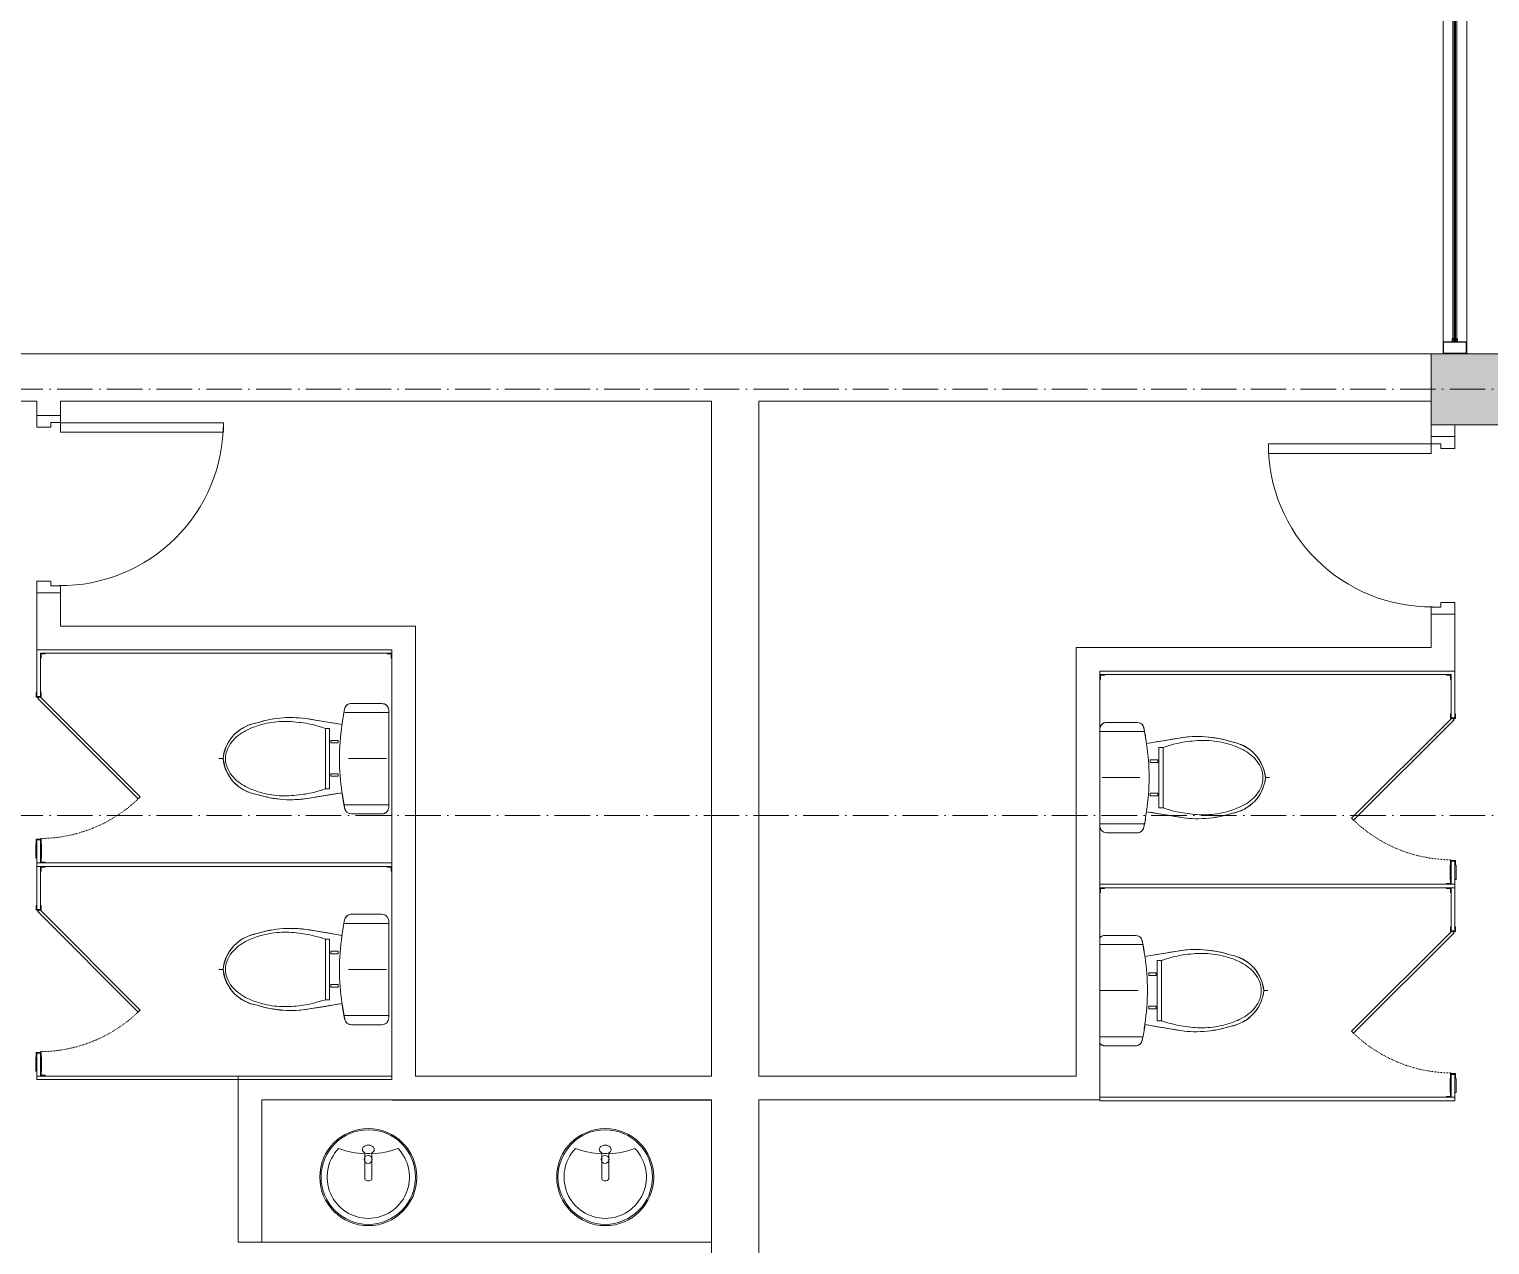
# Model space of a CAD drawing. Header units: millimetres. Extents: x -20215 to 101892, y -17414 to 45470.
# Drawn here: x 33278 to 39448, y 29337 to 34470 of the extents above; entities that cross this region are included whole.
import ezdxf

# ---------------------------------------------------------------- set-up
doc = ezdxf.new("R2010")
doc.units = ezdxf.units.MM
doc.linetypes.add('Dash', pattern=[6.35, 3.175, -3.175])
doc.linetypes.add('Grid Line', pattern=[4.2, 3, -0.6, 0, -0.6])
for name, color, linetype, lineweight in [('A-GENM', 13, 'Continuous', 5), ('A-GENM-HDLN', 13, 'Dash', 5), ('CUA', 31, 'Continuous', 9), ('NET-CAT', 3, 'Continuous', 15), ('THIET-BI', 44, 'Continuous', 5), ('TRUC', 225, 'Continuous', 5), ('X-COT HAM$0$LC.HA', 8, 'Continuous', 9)]:
    doc.layers.add(name, color=color, linetype=linetype, lineweight=lineweight)

# ---------------------------------------------------------------- blocks, each defined once
blk = doc.blocks.new('ALC1807-ASCENT PLAZA-KET CAU_rvt-1-MẶT BẰNG TẦNG 4')
at = {"layer": 'X-COT HAM$0$LC.HA'}
h = blk.add_hatch(color=256, dxfattribs=at)
h.dxf.hatch_style = 1
h.paths.add_polyline_path([(39200.5, 33099.9), (39200.5, 32799.9), (41000.5, 32799.9), (41000.5, 33099.9)])
at = {"ltscale": 1000}
blk.add_lwpolyline([(39200.5, 33099.9), (39200.5, 32799.9), (41000.5, 32799.9), (41000.5, 33099.9)], close=True, dxfattribs=at)
blk = doc.blocks.new('CUA WC - Type 1-1365096-MẶT BẰNG TẦNG 4')
at = {"layer": 'CUA'}
for p, q in [((-242.5, 740.3), (-202.5, 740.3)), ((-242.5, 52.3), (-242.5, 740.3)), ((-202.5, 740.3), (-202.5, 52.3)), ((-202.5, 52.3), (-242.5, 52.3))]:
    blk.add_line(p, q, dxfattribs=at)
at = {"layer": 'CUA', "lineweight": 5}
for p, q in [((-243.5, 52.3), (-273.5, 52.3)), ((-243.5, 11.3), (-243.5, 52.3)), ((-223.5, 11.3), (-243.5, 11.3)), ((-223.5, -47.7), (-223.5, 11.3)), ((446.5, 11.3), (426.5, 11.3)), ((426.5, 11.3), (426.5, -47.7)), ((476.5, 52.3), (446.5, 52.3)), ((446.5, 52.3), (446.5, 11.3)), ((-273.5, -47.7), (-223.5, -47.7)), ((426.5, -47.7), (476.5, -47.7))]:
    blk.add_line(p, q, dxfattribs=at)
blk.add_arc((-242.5, 52.3), 688, 359.5, 90, dxfattribs=at)
blk = doc.blocks.new('CUA WC - Type 1-1365100-MẶT BẰNG TẦNG 4')
at = {"layer": 'CUA', "lineweight": 5}
for p, q in [((-273.5, 47.7), (-223.5, 47.7)), ((-223.5, 47.7), (-223.5, -11.3)), ((426.5, 47.7), (476.5, 47.7)), ((426.5, -11.3), (426.5, 47.7)), ((-243.5, -52.3), (-273.5, -52.3)), ((-243.5, -11.3), (-243.5, -52.3)), ((-223.5, -11.3), (-243.5, -11.3)), ((446.5, -11.3), (426.5, -11.3)), ((446.5, -52.3), (446.5, -11.3)), ((476.5, -52.3), (446.5, -52.3))]:
    blk.add_line(p, q, dxfattribs=at)
at = {"layer": 'CUA'}
for p, q in [((-202.5, -52.3), (-242.5, -52.3)), ((-242.5, -52.3), (-242.5, -740.3)), ((-202.5, -740.3), (-202.5, -52.3)), ((-242.5, -740.3), (-202.5, -740.3))]:
    blk.add_line(p, q, dxfattribs=at)
at = {"layer": 'CUA', "lineweight": 5}
blk.add_arc((-242.5, -52.3), 688, 270, 0.5, dxfattribs=at)
blk = doc.blocks.new('X-XI1 - X-XI-V13-MẶT BẰNG TẦNG 4')
at = {"layer": 'THIET-BI'}
for p, q in [((204.3, 0), (-204.3, 0)), ((204.3, 0), (-204.3, 0)), ((204.3, 0), (0, 0)), ((194.6, 0), (194.6, -186.1)), ((215, -2.1), (204.3, 0)), ((-230.6, -16.8), (-233.2, -33.2)), ((-233.2, -29), (-233.2, -157.9)), ((-233.2, -29), (-233.2, -157.9)), ((-233.2, -33.2), (-233.2, -45)), ((-233.2, -45), (-233.2, -157.9)), ((-227.9, -12.2), (-230.6, -16.8)), ((-222, -6.1), (-227.9, -12.2)), ((-212.4, -1.2), (-222, -6.1)), ((-204.3, 0), (-212.4, -1.2)), ((0, 0), (-204.3, 0)), ((-194.6, 0), (-194.6, -185.7)), ((0, -9.4), (0, -169.7)), ((219.3, -4.2), (215, -2.1)), ((224.8, -8.5), (219.3, -4.2)), ((227.7, -12), (224.8, -8.5)), ((231.6, -19.3), (227.7, -12)), ((233.2, -29), (231.6, -19.3)), ((233.2, -157.9), (233.2, -29)), ((233.2, -157.9), (233.2, -29)), ((233.2, -157.9), (233.2, -29)), ((-233.2, -157.9), (-232.9, -162.1)), ((-232.9, -162.1), (-231, -169.1)), ((-231, -169.1), (-228, -174.5)), ((-228, -174.5), (-224.2, -178.9)), ((-224.2, -178.9), (-216.9, -183.9)), ((-216.9, -183.9), (-209.4, -186.4)), ((212.9, -185.5), (220.8, -181.7)), ((220.8, -181.7), (226.5, -176.5)), ((226.5, -176.5), (231.9, -166.7)), ((231.9, -166.7), (233.2, -157.9)), ((-209.4, -186.4), (-202.4, -187.7)), ((-202.4, -187.7), (-192, -189.7)), ((-192, -189.7), (-184.2, -191.1)), ((-184.2, -191.1), (-168, -193.8)), ((-168, -193.8), (-149.9, -196.6)), ((-143.8, -197.5), (-166.7, -335.2)), ((-143.8, -197.5), (-166.7, -335.2)), ((-147.8, -221.1), (-155.3, -266.3)), ((-149.9, -196.6), (-143.8, -197.5)), ((-143.8, -197.5), (-147.8, -221.1)), ((-76.6, -213.5), (-66.1, -213.5)), ((-76.6, -245), (-76.6, -213.5)), ((-66.1, -245), (-76.6, -245)), ((-66.1, -213.5), (-66.1, -245)), ((64, -213.5), (64, -245)), ((74.4, -213.5), (64, -213.5)), ((64, -245), (74.4, -245)), ((74.4, -245), (74.4, -213.5)), ((143.8, -197.5), (212.9, -185.5)), ((166.7, -335.2), (143.8, -197.5)), ((166.7, -335.2), (143.8, -197.5)), ((146.9, -216.1), (143.8, -197.5)), ((151.8, -245.3), (146.9, -216.1)), ((157.2, -277.8), (151.8, -245.3)), ((-161.5, -303.8), (-164.6, -322)), ((-157.7, -280.9), (-161.5, -303.8)), ((-155.3, -266.3), (-157.7, -280.9)), ((-127.7, -249.9), (127.7, -249.9)), ((-127.7, -267.8), (-127.7, -249.9)), ((-8.6, -267.8), (-127.7, -267.8)), ((127.7, -267.8), (-8.6, -267.8)), ((127.7, -249.9), (127.7, -267.8)), ((161.7, -304.9), (157.2, -277.8)), ((166.7, -335.2), (161.7, -304.9)), ((-171, -365.1), (-172.5, -383)), ((-168.9, -349), (-171, -365.1)), ((-164.6, -322), (-168.9, -349)), ((171.6, -371), (166.7, -335.2)), ((-172.5, -383), (-173.5, -402.2)), ((-173.5, -402.2), (-173.1, -436.1)), ((173.2, -395.8), (171.6, -371)), ((172.5, -446.5), (173.5, -426.5)), ((173.5, -426.5), (173.2, -395.8)), ((-173.1, -436.1), (-172.5, -446.5)), ((-172.5, -446.5), (-169.6, -474.8)), ((-169.6, -474.8), (-166.5, -495.3)), ((165.2, -502.3), (172.5, -446.5)), ((-166.5, -495.3), (-161.1, -520.9)), ((-161.1, -520.9), (-151.4, -555.9)), ((151.4, -555.9), (155.1, -543.7)), ((155.1, -543.7), (161.7, -518.5)), ((161.7, -518.5), (165.2, -502.3)), ((-151.4, -555.9), (-143.5, -587)), ((-143.5, -587), (-131.8, -612.8)), ((-131.8, -612.8), (-121.7, -628.9)), ((114.1, -638.9), (131.6, -613.2)), ((131.6, -613.2), (145.5, -581)), ((145.5, -581), (151.4, -555.9)), ((-121.7, -628.9), (-100.2, -653.8)), ((-100.2, -653.8), (-87.5, -664.8)), ((-87.5, -664.8), (-69.9, -676.9)), ((-69.9, -676.9), (-49.6, -687.2)), ((60.8, -681.9), (86, -665.9)), ((86, -665.9), (100.2, -653.8)), ((100.2, -653.8), (114.1, -638.9)), ((-49.6, -687.2), (-19.9, -696.9)), ((-19.9, -696.9), (0, -700.2)), ((0, -700.2), (34.6, -692.9)), ((0, -700.2), (0, -702.7)), ((0, -712.5), (0, -700.2)), ((0, -700.3), (0, -710.2)), ((0, -702.7), (0, -715.9)), ((0, -710.2), (0, -716.9)), ((0, -717.2), (0, -712.5)), ((0, -716.9), (0, -717.2)), ((34.6, -692.9), (60.8, -681.9))]:
    blk.add_line(p, q, dxfattribs=at)
for centre, radius, start, end in [((204.3, -29), 29, 360, 90), ((204.3, -29), 29, 0, 90), ((-204.3, -29), 29, 90, 180), ((-204.3, -29), 29, 90, 180), ((-204.3, -157.9), 29, 180, 259.85987), ((-204.3, -157.9), 29, 180, 259.85987), ((204.3, -157.9), 29, 280.14013, 360), ((204.3, -157.9), 29, 280.14013, 0), ((18.1, 960), 1168.8, 258.77622, 262.03475), ((18.1, 960), 1168.8, 258.77622, 262.03475), ((18.1, 960), 1168.8, 262.14467, 269.16333), ((-16, 957.7), 1166.4, 270.83748, 277.76826), ((-18.1, 960), 1168.8, 277.96525, 281.22378), ((-18.1, 960), 1168.8, 277.96525, 281.22378), ((287.1, -414.4), 460.7, 170.09406, 197.88556), ((287.1, -414.4), 460.7, 170.09406, 197.88556), ((-287.1, -414.4), 460.7, 342.11444, 9.90594), ((-287.1, -414.4), 460.7, 342.11444, 9.90594), ((18.2, -529.6), 171.6, 188.82666, 263.90979), ((18.2, -529.6), 171.6, 188.82666, 263.90979), ((-18.2, -529.6), 171.6, 276.09021, 351.17334), ((-18.2, -529.6), 171.6, 276.09021, 351.17334)]:
    blk.add_arc(centre, radius, start, end, dxfattribs=at)
for points in [[(-127.7, -267.8), (-143.4, -315.6), (-152.2, -364.8), (-160.3, -442.2), (-151, -516.8), (-129.6, -585.3), (-93.5, -652), (-37.5, -689.3), (-2.9, -689.4), (0, -689.4)], [(127.7, -267.8), (143.4, -315.6), (152.2, -364.8), (160.3, -442.2), (151, -516.8), (129.6, -585.3), (93.5, -652), (37.5, -689.3), (2.9, -689.4), (0, -689.4)]]:
    blk.add_open_spline(points, degree=3, knots=[12.724379, 12.724379, 12.724379, 12.724379, 75.096459, 151.912755, 228.70098, 282.501534, 351.034079, 439.49288, 447.51098, 447.51098, 447.51098, 447.51098], dxfattribs=at)
blk = doc.blocks.new('X-XI1 - X-XI-V14-MẶT BẰNG TẦNG 4')
at = {"layer": 'THIET-BI'}
for p, q in [((194.6, 0), (194.6, -186.1)), ((215, -2.1), (204.3, 0)), ((-230.6, -16.8), (-233.2, -33.2)), ((-233.2, -29), (-233.2, -157.9)), ((-233.2, -29), (-233.2, -157.9)), ((-233.2, -33.2), (-233.2, -45)), ((-233.2, -45), (-233.2, -157.9)), ((-227.9, -12.2), (-230.6, -16.8)), ((-222, -6.1), (-227.9, -12.2)), ((-212.4, -1.2), (-222, -6.1)), ((-204.3, 0), (-212.4, -1.2)), ((-194.6, 0), (-194.6, -185.7)), ((0, -9.4), (0, -169.7)), ((219.3, -4.2), (215, -2.1)), ((224.8, -8.5), (219.3, -4.2)), ((227.7, -12), (224.8, -8.5)), ((231.6, -19.3), (227.7, -12)), ((233.2, -29), (231.6, -19.3)), ((233.2, -157.9), (233.2, -29)), ((233.2, -157.9), (233.2, -29)), ((233.2, -157.9), (233.2, -29)), ((-233.2, -157.9), (-232.9, -162.1)), ((-232.9, -162.1), (-231, -169.1)), ((-231, -169.1), (-228, -174.5)), ((-228, -174.5), (-224.2, -178.9)), ((-224.2, -178.9), (-216.9, -183.9)), ((-216.9, -183.9), (-209.4, -186.4)), ((212.9, -185.5), (220.8, -181.7)), ((220.8, -181.7), (226.5, -176.5)), ((226.5, -176.5), (231.9, -166.7)), ((231.9, -166.7), (233.2, -157.9)), ((-209.4, -186.4), (-202.4, -187.7)), ((-202.4, -187.7), (-192, -189.7)), ((-192, -189.7), (-184.2, -191.1)), ((-184.2, -191.1), (-168, -193.8)), ((-168, -193.8), (-149.9, -196.6)), ((-143.8, -197.5), (-166.7, -335.2)), ((-143.8, -197.5), (-166.7, -335.2)), ((-147.8, -221.1), (-155.3, -266.3)), ((-149.9, -196.6), (-143.8, -197.5)), ((-143.8, -197.5), (-147.8, -221.1)), ((-76.6, -213.5), (-66.1, -213.5)), ((-76.6, -245), (-76.6, -213.5)), ((-66.1, -245), (-76.6, -245)), ((-66.1, -213.5), (-66.1, -245)), ((64, -213.5), (64, -245)), ((74.4, -213.5), (64, -213.5)), ((64, -245), (74.4, -245)), ((74.4, -245), (74.4, -213.5)), ((143.8, -197.5), (212.9, -185.5)), ((166.7, -335.2), (143.8, -197.5)), ((166.7, -335.2), (143.8, -197.5)), ((146.9, -216.1), (143.8, -197.5)), ((151.8, -245.3), (146.9, -216.1)), ((157.2, -277.8), (151.8, -245.3)), ((-161.5, -303.8), (-164.6, -322)), ((-157.7, -280.9), (-161.5, -303.8)), ((-155.3, -266.3), (-157.7, -280.9)), ((-127.7, -249.9), (127.7, -249.9)), ((-127.7, -267.8), (-127.7, -249.9)), ((-8.6, -267.8), (-127.7, -267.8)), ((127.7, -267.8), (-8.6, -267.8)), ((127.7, -249.9), (127.7, -267.8)), ((161.7, -304.9), (157.2, -277.8)), ((166.7, -335.2), (161.7, -304.9)), ((-171, -365.1), (-172.5, -383)), ((-168.9, -349), (-171, -365.1)), ((-164.6, -322), (-168.9, -349)), ((171.6, -371), (166.7, -335.2)), ((-172.5, -383), (-173.5, -402.2)), ((-173.5, -402.2), (-173.1, -436.1)), ((173.2, -395.8), (171.6, -371)), ((172.5, -446.5), (173.5, -426.5)), ((173.5, -426.5), (173.2, -395.8)), ((-173.1, -436.1), (-172.5, -446.5)), ((-172.5, -446.5), (-169.6, -474.8)), ((-169.6, -474.8), (-166.5, -495.3)), ((165.2, -502.3), (172.5, -446.5)), ((-166.5, -495.3), (-161.1, -520.9)), ((-161.1, -520.9), (-151.4, -555.9)), ((151.4, -555.9), (155.1, -543.7)), ((155.1, -543.7), (161.7, -518.5)), ((161.7, -518.5), (165.2, -502.3)), ((-151.4, -555.9), (-143.5, -587)), ((-143.5, -587), (-131.8, -612.8)), ((-131.8, -612.8), (-121.7, -628.9)), ((114.1, -638.9), (131.6, -613.2)), ((131.6, -613.2), (145.5, -581)), ((145.5, -581), (151.4, -555.9)), ((-121.7, -628.9), (-100.2, -653.8)), ((-100.2, -653.8), (-87.5, -664.8)), ((-87.5, -664.8), (-69.9, -676.9)), ((-69.9, -676.9), (-49.6, -687.2)), ((60.8, -681.9), (86, -665.9)), ((86, -665.9), (100.2, -653.8)), ((100.2, -653.8), (114.1, -638.9)), ((-49.6, -687.2), (-19.9, -696.9)), ((-19.9, -696.9), (0, -700.2)), ((0, -700.2), (34.6, -692.9)), ((0, -700.2), (0, -702.7)), ((0, -712.5), (0, -700.2)), ((0, -700.3), (0, -710.2)), ((0, -702.7), (0, -715.9)), ((0, -710.2), (0, -716.9)), ((0, -717.2), (0, -712.5)), ((0, -716.9), (0, -717.2)), ((34.6, -692.9), (60.8, -681.9))]:
    blk.add_line(p, q, dxfattribs=at)
for centre, radius, start, end in [((204.3, -29), 29, 360, 90), ((204.3, -29), 29, 0, 90), ((-204.3, -29), 29, 90, 180), ((-204.3, -29), 29, 90, 180), ((-204.3, -157.9), 29, 180, 259.85987), ((-204.3, -157.9), 29, 180, 259.85987), ((204.3, -157.9), 29, 280.14013, 360), ((204.3, -157.9), 29, 280.14013, 0), ((18.1, 960), 1168.8, 258.77622, 262.03475), ((18.1, 960), 1168.8, 258.77622, 262.03475), ((18.1, 960), 1168.8, 262.14467, 269.16333), ((-16, 957.7), 1166.4, 270.83748, 277.76826), ((-18.1, 960), 1168.8, 277.96525, 281.22378), ((-18.1, 960), 1168.8, 277.96525, 281.22378), ((287.1, -414.4), 460.7, 170.09406, 197.88556), ((287.1, -414.4), 460.7, 170.09406, 197.88556), ((-287.1, -414.4), 460.7, 342.11444, 9.90594), ((-287.1, -414.4), 460.7, 342.11444, 9.90594), ((18.2, -529.6), 171.6, 188.82666, 263.90979), ((18.2, -529.6), 171.6, 188.82666, 263.90979), ((-18.2, -529.6), 171.6, 276.09021, 351.17334), ((-18.2, -529.6), 171.6, 276.09021, 351.17334)]:
    blk.add_arc(centre, radius, start, end, dxfattribs=at)
for points in [[(-127.7, -267.8), (-143.4, -315.6), (-152.2, -364.8), (-160.3, -442.2), (-151, -516.8), (-129.6, -585.3), (-93.5, -652), (-37.5, -689.3), (-2.9, -689.4), (0, -689.4)], [(127.7, -267.8), (143.4, -315.6), (152.2, -364.8), (160.3, -442.2), (151, -516.8), (129.6, -585.3), (93.5, -652), (37.5, -689.3), (2.9, -689.4), (0, -689.4)]]:
    blk.add_open_spline(points, degree=3, knots=[12.724379, 12.724379, 12.724379, 12.724379, 75.096459, 151.912755, 228.70098, 282.501534, 351.034079, 439.49288, 447.51098, 447.51098, 447.51098, 447.51098], dxfattribs=at)
blk = doc.blocks.new('X-XI1 - X-XI-V15-MẶT BẰNG TẦNG 4')
at = {"layer": 'THIET-BI'}
for p, q in [((-230.6, -16.8), (-233.2, -33.2)), ((-233.2, -29), (-233.2, -157.9)), ((-233.2, -29), (-233.2, -157.9)), ((-233.2, -33.2), (-233.2, -45)), ((-233.2, -45), (-233.2, -157.9)), ((-227.9, -12.2), (-230.6, -16.8)), ((-222.9, -7), (-227.9, -12.2)), ((-194.6, -7), (-194.6, -185.7)), ((0, -9.4), (0, -169.7)), ((194.6, -7), (194.6, -186.1)), ((227.7, -12), (224.8, -8.5)), ((231.6, -19.3), (227.7, -12)), ((233.2, -29), (231.6, -19.3)), ((233.2, -157.9), (233.2, -29)), ((233.2, -157.9), (233.2, -29)), ((233.2, -157.9), (233.2, -29)), ((-233.2, -157.9), (-232.9, -162.1)), ((-232.9, -162.1), (-231, -169.1)), ((-231, -169.1), (-228, -174.5)), ((-228, -174.5), (-224.2, -178.9)), ((-224.2, -178.9), (-216.9, -183.9)), ((-216.9, -183.9), (-209.4, -186.4)), ((212.9, -185.5), (220.8, -181.7)), ((220.8, -181.7), (226.5, -176.5)), ((226.5, -176.5), (231.9, -166.7)), ((231.9, -166.7), (233.2, -157.9)), ((-209.4, -186.4), (-202.4, -187.7)), ((-202.4, -187.7), (-192, -189.7)), ((-192, -189.7), (-184.2, -191.1)), ((-184.2, -191.1), (-168, -193.8)), ((-168, -193.8), (-149.9, -196.6)), ((-143.8, -197.5), (-166.7, -335.2)), ((-143.8, -197.5), (-166.7, -335.2)), ((-147.8, -221.1), (-155.3, -266.3)), ((-149.9, -196.6), (-143.8, -197.5)), ((-143.8, -197.5), (-147.8, -221.1)), ((-76.6, -213.5), (-66.1, -213.5)), ((-76.6, -245), (-76.6, -213.5)), ((-66.1, -245), (-76.6, -245)), ((-66.1, -213.5), (-66.1, -245)), ((64, -213.5), (64, -245)), ((74.4, -213.5), (64, -213.5)), ((64, -245), (74.4, -245)), ((74.4, -245), (74.4, -213.5)), ((143.8, -197.5), (212.9, -185.5)), ((166.7, -335.2), (143.8, -197.5)), ((166.7, -335.2), (143.8, -197.5)), ((146.9, -216.1), (143.8, -197.5)), ((151.8, -245.3), (146.9, -216.1)), ((157.2, -277.8), (151.8, -245.3)), ((-161.5, -303.8), (-164.6, -322)), ((-157.7, -280.9), (-161.5, -303.8)), ((-155.3, -266.3), (-157.7, -280.9)), ((-127.7, -249.9), (127.7, -249.9)), ((-127.7, -267.8), (-127.7, -249.9)), ((-8.6, -267.8), (-127.7, -267.8)), ((127.7, -267.8), (-8.6, -267.8)), ((127.7, -249.9), (127.7, -267.8)), ((161.7, -304.9), (157.2, -277.8)), ((166.7, -335.2), (161.7, -304.9)), ((-171, -365.1), (-172.5, -383)), ((-168.9, -349), (-171, -365.1)), ((-164.6, -322), (-168.9, -349)), ((171.6, -371), (166.7, -335.2)), ((-172.5, -383), (-173.5, -402.2)), ((-173.5, -402.2), (-173.1, -436.1)), ((173.2, -395.8), (171.6, -371)), ((172.5, -446.5), (173.5, -426.5)), ((173.5, -426.5), (173.2, -395.8)), ((-173.1, -436.1), (-172.5, -446.5)), ((-172.5, -446.5), (-169.6, -474.8)), ((-169.6, -474.8), (-166.5, -495.3)), ((165.2, -502.3), (172.5, -446.5)), ((-166.5, -495.3), (-161.1, -520.9)), ((-161.1, -520.9), (-151.4, -555.9)), ((151.4, -555.9), (155.1, -543.7)), ((155.1, -543.7), (161.7, -518.5)), ((161.7, -518.5), (165.2, -502.3)), ((-151.4, -555.9), (-143.5, -587)), ((-143.5, -587), (-131.8, -612.8)), ((-131.8, -612.8), (-121.7, -628.9)), ((114.1, -638.9), (131.6, -613.2)), ((131.6, -613.2), (145.5, -581)), ((145.5, -581), (151.4, -555.9)), ((-121.7, -628.9), (-100.2, -653.8)), ((-100.2, -653.8), (-87.5, -664.8)), ((-87.5, -664.8), (-69.9, -676.9)), ((-69.9, -676.9), (-49.6, -687.2)), ((60.8, -681.9), (86, -665.9)), ((86, -665.9), (100.2, -653.8)), ((100.2, -653.8), (114.1, -638.9)), ((-49.6, -687.2), (-19.9, -696.9)), ((-19.9, -696.9), (0, -700.2)), ((0, -700.2), (34.6, -692.9)), ((0, -700.2), (0, -702.7)), ((0, -712.5), (0, -700.2)), ((0, -700.3), (0, -710.2)), ((0, -702.7), (0, -715.9)), ((0, -710.2), (0, -716.9)), ((0, -717.2), (0, -712.5)), ((0, -716.9), (0, -717.2)), ((34.6, -692.9), (60.8, -681.9))]:
    blk.add_line(p, q, dxfattribs=at)
for centre, radius, start, end in [((-204.3, -29), 29, 127.05179, 180), ((-204.3, -29), 29, 135, 180), ((204.3, -29), 29, 0, 52.94821), ((204.3, -29), 29, 360, 45), ((-204.3, -157.9), 29, 180, 259.85987), ((-204.3, -157.9), 29, 180, 259.85987), ((204.3, -157.9), 29, 280.14013, 360), ((204.3, -157.9), 29, 280.14013, 0), ((18.1, 960), 1168.8, 258.77622, 262.03475), ((18.1, 960), 1168.8, 258.77622, 262.03475), ((18.1, 960), 1168.8, 262.14467, 269.16333), ((-16, 957.7), 1166.4, 270.83748, 277.76826), ((-18.1, 960), 1168.8, 277.96525, 281.22378), ((-18.1, 960), 1168.8, 277.96525, 281.22378), ((287.1, -414.4), 460.7, 170.09406, 197.88556), ((287.1, -414.4), 460.7, 170.09406, 197.88556), ((-287.1, -414.4), 460.7, 342.11444, 9.90594), ((-287.1, -414.4), 460.7, 342.11444, 9.90594), ((18.2, -529.6), 171.6, 188.82666, 263.90979), ((18.2, -529.6), 171.6, 188.82666, 263.90979), ((-18.2, -529.6), 171.6, 276.09021, 351.17334), ((-18.2, -529.6), 171.6, 276.09021, 351.17334)]:
    blk.add_arc(centre, radius, start, end, dxfattribs=at)
for points in [[(-127.7, -267.8), (-143.4, -315.6), (-152.2, -364.8), (-160.3, -442.2), (-151, -516.8), (-129.6, -585.3), (-93.5, -652), (-37.5, -689.3), (-2.9, -689.4), (0, -689.4)], [(127.7, -267.8), (143.4, -315.6), (152.2, -364.8), (160.3, -442.2), (151, -516.8), (129.6, -585.3), (93.5, -652), (37.5, -689.3), (2.9, -689.4), (0, -689.4)]]:
    blk.add_open_spline(points, degree=3, knots=[12.724379, 12.724379, 12.724379, 12.724379, 75.096459, 151.912755, 228.70098, 282.501534, 351.034079, 439.49288, 447.51098, 447.51098, 447.51098, 447.51098], dxfattribs=at)
blk = doc.blocks.new('X-LA1 - X-LA 3-1486485-MẶT BẰNG TẦNG 4')
at = {"layer": 'THIET-BI'}
for p, q in [((-600, 0), (-600, 1900)), ((-600, 1900), (-600, 0)), ((-332.2, 1465), (-222.2, 1465)), ((-332.2, 1435), (-222.2, 1435)), ((0, 1350), (0, 0)), ((0, 0), (0, 1350)), ((-332.2, 464.2), (-222.2, 464.2)), ((-332.2, 434.2), (-222.2, 434.2))]:
    blk.add_line(p, q, dxfattribs=at)
for centre, radius, start, end in [((-324.9, 1450), 205, 90, 270), ((-324.9, 1450), 199.5, 0, 180), ((-324.9, 1450), 174.1, 46.21184, 180), ((-324.9, 1450), 205, 270, 90), ((139.1, 1450), 365.7, 159.90562, 177.65018), ((-324.9, 1450), 199.5, 180, 0), ((-324.9, 1450), 174.1, 180, 313.78816), ((-250, 1450.8), 16.8, 360, 180), ((-250, 1450.8), 16.8, 180, 0), ((139.1, 1450), 365.7, 182.34982, 200.09438), ((-324.9, 449.2), 205, 90, 270), ((-324.9, 449.2), 199.5, 0, 180), ((-324.9, 449.2), 174.1, 46.21184, 180), ((-324.9, 449.2), 205, 270, 90), ((139.1, 449.2), 365.7, 159.90562, 177.65018), ((-324.9, 449.2), 199.5, 180, 0), ((-324.9, 449.2), 174.1, 180, 313.78816), ((-250, 450), 16.8, 0, 180), ((-250, 450), 16.8, 180, 0), ((139.1, 449.2), 365.7, 182.34982, 200.09438)]:
    blk.add_arc(centre, radius, start, end, dxfattribs=at)
for centre, major_axis, ratio, start_param, end_param in [((-332.2, 1450), (0, 15), 0.577623, 0, 3.141593), ((-208.1, 1450), (0, 25), 0.701688, 0, 3.141593), ((-207.9, 1450), (0, 25), 0.719766, 3.124999, 6.299779), ((-332.2, 449.2), (0, 15), 0.577623, 0, 3.141593), ((-208.1, 449.2), (0, 25), 0.701688, 0, 3.141593), ((-207.9, 449.2), (0, 25), 0.719766, 3.124999, 6.299779)]:
    blk.add_ellipse(centre, major_axis=major_axis, ratio=ratio, start_param=start_param, end_param=end_param, dxfattribs=at)
blk = doc.blocks.new('HE KHUNG VACH VS1 - HE KHUNG VACH VS-1365548-MẶT BẰNG TẦNG 4')
at = {"layer": 'A-GENM', "lineweight": 9}
for p, q in [((15, 0), (0, 0)), ((0, 0), (0, -1500)), ((15, -1485), (15, 0)), ((915, 0), (900, 0)), ((900, 0), (900, -1500)), ((915, 0), (900, 0)), ((900, 0), (900, -1500)), ((915, -1485), (915, 0)), ((915, -1500), (915, 0)), ((1815, 0), (1800, 0)), ((1800, 0), (1800, -1500)), ((1815, -1500), (1815, 0)), ((621.3, -1063.7), (197, -1488)), ((205.5, -1496.5), (629.7, -1072.2)), ((629.7, -1072.2), (621.3, -1063.7)), ((1521.3, -1063.7), (1097, -1488)), ((1105.5, -1496.5), (1529.7, -1072.2)), ((1529.7, -1072.2), (1521.3, -1063.7)), ((880, -1480), (820, -1480)), ((820, -1480), (820, -1485)), ((880, -1485), (880, -1480)), ((1780, -1480), (1720, -1480)), ((1720, -1480), (1720, -1485)), ((1780, -1485), (1780, -1480)), ((0, -1500), (200, -1500)), ((200, -1485), (15, -1485)), ((200, -1482), (180, -1482)), ((180, -1482), (180, -1485)), ((180, -1485), (197, -1485)), ((197, -1500), (180, -1500)), ((180, -1500), (180, -1503)), ((180, -1503), (200, -1503)), ((197, -1485), (197, -1500)), ((197, -1488), (205.5, -1496.5)), ((200, -1503), (200, -1482)), ((200, -1500), (200, -1485)), ((820, -1482), (800, -1482)), ((800, -1482), (800, -1503)), ((900, -1485), (800, -1485)), ((800, -1485), (800, -1500)), ((800, -1500), (900, -1500)), ((800, -1503), (820, -1503)), ((803, -1500), (803, -1485)), ((803, -1485), (820, -1485)), ((820, -1500), (803, -1500)), ((820, -1485), (820, -1482)), ((820, -1485), (880, -1485)), ((820, -1503), (820, -1500)), ((880, -1500), (820, -1500)), ((820, -1500), (820, -1505)), ((820, -1505), (880, -1505)), ((880, -1505), (880, -1500)), ((900, -1500), (900, -1485)), ((900, -1500), (1100, -1500)), ((900, -1500), (915, -1500)), ((1100, -1485), (915, -1485)), ((1100, -1482), (1080, -1482)), ((1080, -1482), (1080, -1485)), ((1080, -1485), (1097, -1485)), ((1097, -1500), (1080, -1500)), ((1080, -1500), (1080, -1503)), ((1080, -1503), (1100, -1503)), ((1097, -1485), (1097, -1500)), ((1097, -1488), (1105.5, -1496.5)), ((1100, -1503), (1100, -1482)), ((1100, -1500), (1100, -1485)), ((1720, -1482), (1700, -1482)), ((1700, -1482), (1700, -1503)), ((1800, -1485), (1700, -1485)), ((1700, -1485), (1700, -1500)), ((1700, -1500), (1800, -1500)), ((1700, -1503), (1720, -1503)), ((1703, -1500), (1703, -1485)), ((1703, -1485), (1720, -1485)), ((1720, -1500), (1703, -1500)), ((1720, -1485), (1720, -1482)), ((1720, -1485), (1780, -1485)), ((1720, -1503), (1720, -1500)), ((1780, -1500), (1720, -1500)), ((1720, -1500), (1720, -1505)), ((1720, -1505), (1780, -1505)), ((1780, -1505), (1780, -1500)), ((1800, -1500), (1800, -1485)), ((1800, -1500), (1815, -1500))]:
    blk.add_line(p, q, dxfattribs=at)
at = {"layer": 'A-GENM'}
for p, q in [((35, -3), (35, 0)), ((935, -3), (935, 0)), ((15, -20), (18, -20)), ((18, -20), (18, -3)), ((18, -3), (35, -3)), ((915, -20), (918, -20)), ((918, -20), (918, -3)), ((918, -3), (935, -3)), ((18, -1465), (15, -1465)), ((18, -1482), (18, -1465)), ((900, -1465), (897, -1465)), ((897, -1465), (897, -1482)), ((918, -1465), (915, -1465)), ((918, -1482), (918, -1465)), ((1800, -1465), (1797, -1465)), ((1797, -1465), (1797, -1482)), ((35, -1482), (18, -1482)), ((35, -1485), (35, -1482)), ((897, -1482), (880, -1482)), ((935, -1482), (918, -1482)), ((935, -1485), (935, -1482)), ((1797, -1482), (1780, -1482))]:
    blk.add_line(p, q, dxfattribs=at)
at = {"layer": 'A-GENM-HDLN'}
for centre in [(197, -1488), (1097, -1488)]:
    blk.add_arc(centre, 600, 0.28648, 45, dxfattribs=at)
blk = doc.blocks.new('HE KHUNG VACH VS1 - HE KHUNG VACH VS-1365619-MẶT BẰNG TẦNG 4')
at = {"layer": 'A-GENM', "lineweight": 9}
for p, q in [((200, 1500), (0, 1500)), ((0, 1500), (0, 0)), ((15, 0), (15, 1485)), ((15, 1485), (200, 1485)), ((200, 1503), (180, 1503)), ((180, 1503), (180, 1500)), ((180, 1500), (197, 1500)), ((197, 1485), (180, 1485)), ((180, 1485), (180, 1482)), ((180, 1482), (200, 1482)), ((197, 1500), (197, 1485)), ((205.5, 1496.5), (197, 1488)), ((197, 1488), (621.3, 1063.7)), ((200, 1482), (200, 1503)), ((200, 1485), (200, 1500)), ((629.7, 1072.2), (205.5, 1496.5)), ((820, 1503), (800, 1503)), ((800, 1503), (800, 1482)), ((900, 1500), (800, 1500)), ((800, 1500), (800, 1485)), ((800, 1485), (900, 1485)), ((800, 1482), (820, 1482)), ((803, 1485), (803, 1500)), ((803, 1500), (820, 1500)), ((820, 1485), (803, 1485)), ((880, 1505), (820, 1505)), ((820, 1505), (820, 1500)), ((820, 1500), (820, 1503)), ((820, 1500), (880, 1500)), ((820, 1482), (820, 1485)), ((880, 1485), (820, 1485)), ((820, 1485), (820, 1480)), ((880, 1500), (880, 1505)), ((880, 1480), (880, 1485)), ((1100, 1500), (900, 1500)), ((900, 1500), (900, 0)), ((900, 1485), (900, 1500)), ((915, 1500), (900, 1500)), ((900, 1500), (900, 0)), ((915, 0), (915, 1500)), ((915, 0), (915, 1485)), ((915, 1485), (1100, 1485)), ((1100, 1503), (1080, 1503)), ((1080, 1503), (1080, 1500)), ((1080, 1500), (1097, 1500)), ((1097, 1485), (1080, 1485)), ((1080, 1485), (1080, 1482)), ((1080, 1482), (1100, 1482)), ((1097, 1500), (1097, 1485)), ((1105.5, 1496.5), (1097, 1488)), ((1097, 1488), (1521.3, 1063.7)), ((1100, 1482), (1100, 1503)), ((1100, 1485), (1100, 1500)), ((1529.7, 1072.2), (1105.5, 1496.5)), ((1720, 1503), (1700, 1503)), ((1700, 1503), (1700, 1482)), ((1800, 1500), (1700, 1500)), ((1700, 1500), (1700, 1485)), ((1700, 1485), (1800, 1485)), ((1700, 1482), (1720, 1482)), ((1703, 1485), (1703, 1500)), ((1703, 1500), (1720, 1500)), ((1720, 1485), (1703, 1485)), ((1780, 1505), (1720, 1505)), ((1720, 1505), (1720, 1500)), ((1720, 1500), (1720, 1503)), ((1720, 1500), (1780, 1500)), ((1720, 1482), (1720, 1485)), ((1780, 1485), (1720, 1485)), ((1720, 1485), (1720, 1480)), ((1780, 1500), (1780, 1505)), ((1780, 1480), (1780, 1485)), ((1800, 1485), (1800, 1500)), ((1815, 1500), (1800, 1500)), ((1800, 1500), (1800, 0)), ((1815, 0), (1815, 1500)), ((820, 1480), (880, 1480)), ((1720, 1480), (1780, 1480)), ((621.3, 1063.7), (629.7, 1072.2)), ((1521.3, 1063.7), (1529.7, 1072.2)), ((0, 0), (15, 0)), ((900, 0), (915, 0)), ((900, 0), (915, 0)), ((1800, 0), (1815, 0))]:
    blk.add_line(p, q, dxfattribs=at)
at = {"layer": 'A-GENM'}
for p, q in [((18, 1465), (18, 1482)), ((18, 1482), (35, 1482)), ((35, 1482), (35, 1485)), ((880, 1482), (897, 1482)), ((897, 1482), (897, 1465)), ((918, 1465), (918, 1482)), ((918, 1482), (935, 1482)), ((935, 1482), (935, 1485)), ((1780, 1482), (1797, 1482)), ((1797, 1482), (1797, 1465)), ((15, 1465), (18, 1465)), ((897, 1465), (900, 1465)), ((915, 1465), (918, 1465)), ((1797, 1465), (1800, 1465)), ((18, 20), (15, 20)), ((18, 3), (18, 20)), ((35, 3), (18, 3)), ((35, 0), (35, 3)), ((918, 20), (915, 20)), ((918, 3), (918, 20)), ((935, 3), (918, 3)), ((935, 0), (935, 3))]:
    blk.add_line(p, q, dxfattribs=at)
at = {"layer": 'A-GENM-HDLN'}
for centre in [(197, 1488), (1097, 1488)]:
    blk.add_arc(centre, 600, 315, 359.71352, dxfattribs=at)
blk = doc.blocks.new('*U451')
for p, q in [((4399.9, 100, 0), (50, 100, 0)), ((4399.9, 0, 0), (50, 0, 0)), ((4386.9, 58.2, 0), (63, 58.2, 0)), ((4386.9, 41.7, 0), (63, 41.7, 0))]:
    blk.add_line(p, q)
at = {"ltscale": 100}
for p, q in [((50, 61, 0), (50, 39, 0)), ((50, 61, 0), (50, 39, 0)), ((4399.9, 61, 0), (4399.9, 39, 0)), ((4399.9, 61, 0), (4399.9, 39, 0))]:
    blk.add_line(p, q, dxfattribs=at)
at = {"color": 1, "lineweight": 0, "ltscale": 10}
blk.add_line((56.6, 50, 0), (4393.3, 50, 0), dxfattribs=at)
at = {"ltscale": 25, "elevation": 0}
for points in [[(0, 0), (50, 0), (50, 100), (0, 100)], [(2, 2), (48, 2), (48, 98), (2, 98)]]:
    blk.add_lwpolyline(points, close=True, dxfattribs=at)
for points in [[(4449.9, 100), (4449.9, 0), (4399.9, 0), (4399.9, 100)], [(4447.9, 98), (4447.9, 2), (4401.9, 2), (4401.9, 98)], [(56.6, 47.5), (56.6, 52.5), (4393.3, 52.5), (4393.3, 47.5)]]:
    blk.add_lwpolyline(points, close=True)
at = {"elevation": 0}
for points in [[(50, 39), (50, 61), (62.5, 61, -0.414214), (63, 60.5), (63, 57, -0.414214), (62.5, 56.5, -0.414214), (62, 57), (62, 59.5, 0.414214), (61.5, 60), (51.5, 60, 0.414214), (51, 59.5), (51, 40.5, 0.414214), (51.5, 40), (61.5, 40, 0.414214), (62, 40.5), (62, 43, -0.414214), (62.5, 43.5, -0.414214), (63, 43), (63, 39.5, -0.414214), (62.5, 39), (50, 39)], [(4399.9, 39), (4399.9, 61), (4387.4, 61, 0.414214), (4386.9, 60.5), (4386.9, 57, 0.414214), (4387.4, 56.5, 0.414214), (4387.9, 57), (4387.9, 59.5, -0.414214), (4388.4, 60), (4398.4, 60, -0.414214), (4398.9, 59.5), (4398.9, 40.5, -0.414214), (4398.4, 40), (4388.4, 40, -0.414214), (4387.9, 40.5), (4387.9, 43, 0.414214), (4387.4, 43.5, 0.414214), (4386.9, 43), (4386.9, 39.5, 0.414214), (4387.4, 39), (4399.9, 39)]]:
    blk.add_lwpolyline(points, format="xyb", dxfattribs=at)
for points in [[(50, 40.5), (50, 59.5)], [(50, 40.5), (50, 59.5)], [(4399.9, 40.5), (4399.9, 59.5)], [(4399.9, 40.5), (4399.9, 59.5)]]:
    blk.add_lwpolyline(points, dxfattribs=at)
for points in [[(56.6, 52.3, 0.110226), (56.6, 52.2), (56.6, 47.8, 0.110226), (56.6, 47.7, 0.547587), (60.2, 47.2, -0.371535), (60.6, 47.2, 0.207699), (64.7, 47.4, -0.626616), (65, 47.3, -0.088099), (63, 41.9), (63, 44.1), (60.2, 44.1), (60.2, 42.9), (55.7, 46.5, -0.26277), (55.4, 46.9), (55.4, 50), (55.4, 53.1, -0.26277), (55.7, 53.5), (60.2, 57.1), (60.2, 55.9), (63, 55.9), (63, 58.1, -0.088099), (65, 52.7, -0.626616), (64.7, 52.6, 0.207699), (60.6, 52.8, -0.371535), (60.2, 52.8, 0.547587)], [(4393.3, 52.3, -0.110226), (4393.3, 52.2), (4393.3, 47.8, -0.110226), (4393.3, 47.7, -0.547587), (4389.7, 47.2, 0.371535), (4389.3, 47.2, -0.207699), (4385.2, 47.4, 0.626616), (4384.8, 47.3, 0.088099), (4386.9, 41.9), (4386.9, 44.1), (4389.7, 44.1), (4389.7, 42.9), (4394.2, 46.5, 0.26277), (4394.5, 46.9), (4394.5, 50), (4394.5, 53.1, 0.26277), (4394.2, 53.5), (4389.7, 57.1), (4389.7, 55.9), (4386.9, 55.9), (4386.9, 58.1, 0.088099), (4384.8, 52.7, 0.626616), (4385.2, 52.6, -0.207699), (4389.3, 52.8, 0.371535), (4389.7, 52.8, -0.547587)]]:
    blk.add_lwpolyline(points, format="xyb", close=True)

msp = doc.modelspace()

# ---------------------------------------------------------------- linework, layer by layer
at = {"layer": 'NET-CAT'}
for p, q in [((39200.5, 33099.9), (32850.6, 33099.9)), ((32400.5, 32899.9), (33310.5, 32899.9)), ((33310.5, 32899.9), (33310.5, 32839.6)), ((33410.5, 32839.6), (33410.5, 32899.9)), ((33410.5, 32899.9), (36160.5, 32899.9)), ((36160.5, 32899.9), (36160.5, 30049.9)), ((36360.5, 30049.9), (36360.5, 32899.9)), ((36360.5, 32899.9), (39200.5, 32899.9)), ((33310.5, 32839.6), (33410.5, 32839.6)), ((39200.5, 32799.9), (39200.5, 32749.9)), ((39300.5, 32749.9), (39300.5, 32799.9)), ((39200.5, 32749.9), (39300.5, 32749.9)), ((33410.5, 32089.6), (33310.5, 32089.6)), ((33310.5, 32089.6), (33310.5, 31849.9)), ((33410.5, 31949.9), (33410.5, 32089.6)), ((39300.5, 31999.9), (39200.5, 31999.9)), ((39200.5, 31999.9), (39200.5, 31859.9)), ((39300.5, 31759.9), (39300.5, 31999.9)), ((34910.5, 31949.9), (33410.5, 31949.9)), ((34910.5, 30049.9), (34910.5, 31949.9)), ((33310.5, 31849.9), (34810.5, 31849.9)), ((34810.5, 31849.9), (34810.5, 30049.9)), ((37700.5, 31859.9), (37700.5, 30049.9)), ((39200.5, 31859.9), (37700.5, 31859.9)), ((37800.5, 29949.9), (37800.5, 31759.9)), ((37800.5, 31759.9), (39300.5, 31759.9)), ((34810.5, 30049.9), (34160.5, 30049.9)), ((34160.5, 30049.9), (34160.5, 29347.9)), ((36160.5, 30049.9), (34910.5, 30049.9)), ((37700.5, 30049.9), (36360.5, 30049.9)), ((34260.5, 29949.9), (36160.5, 29949.9)), ((34260.5, 29347.9), (34260.5, 29949.9)), ((36160.5, 29949.9), (36160.5, 27749.9)), ((36360.5, 24799.9), (36360.5, 29949.9)), ((36360.5, 29949.9), (37800.5, 29949.9)), ((34160.5, 29347.9), (34260.5, 29347.9))]:
    msp.add_line(p, q, dxfattribs=at)
at = {"layer": 'TRUC', "linetype": 'Grid Line', "ltscale": 50}
for p, q in [((43000.5, 32949.9), (-12092.4, 32949.9)), ((43000.5, 31149.9), (-14407, 31149.9))]:
    msp.add_line(p, q, dxfattribs=at)

# ---------------------------------------------------------------- block references
at = {"layer": 'A-GENM'}
for name, p, rotation in [('HE KHUNG VACH VS1 - HE KHUNG VACH VS-1365548-MẶT BẰNG TẦNG 4', (34810.5, 31849.9), 270.0000000000001), ('HE KHUNG VACH VS1 - HE KHUNG VACH VS-1365619-MẶT BẰNG TẦNG 4', (37800.5, 31759.9), 269.9999999999998)]:
    msp.add_blockref(name, p, dxfattribs=dict(at, rotation=rotation))
at = {"layer": 'CUA'}
for name, p, rotation in [('*U451', (39350.6, 33099.9), 90), ('CUA WC - Type 1-1365096-MẶT BẰNG TẦNG 4', (33358.3, 32566.1), 270), ('CUA WC - Type 1-1365100-MẶT BẰNG TẦNG 4', (39252.8, 32476.4), 270)]:
    msp.add_blockref(name, p, dxfattribs=dict(at, rotation=rotation))
at = {"layer": 'NET-CAT', "lineweight": 5}
msp.add_blockref('ALC1807-ASCENT PLAZA-KET CAU_rvt-1-MẶT BẰNG TẦNG 4', (0, 0), dxfattribs=at)
at = {"layer": 'THIET-BI'}
for name, p, rotation in [('X-XI1 - X-XI-V13-MẶT BẰNG TẦNG 4', (34796.9, 31390), 269.9999999999997), ('X-XI1 - X-XI-V14-MẶT BẰNG TẦNG 4', (37800.5, 31309.9), 89.9999999999999), ('X-XI1 - X-XI-V13-MẶT BẰNG TẦNG 4', (34796.9, 30499.9), 269.9999999999997), ('X-XI1 - X-XI-V15-MẶT BẰNG TẦNG 4', (37793.5, 30410.6), 89.9999999999999), ('X-LA1 - X-LA 3-1486485-MẶT BẰNG TẦNG 4', (36160.5, 29947.9), 90.00000000000031)]:
    msp.add_blockref(name, p, dxfattribs=dict(at, rotation=rotation))

doc.saveas('drawing.dxf')
